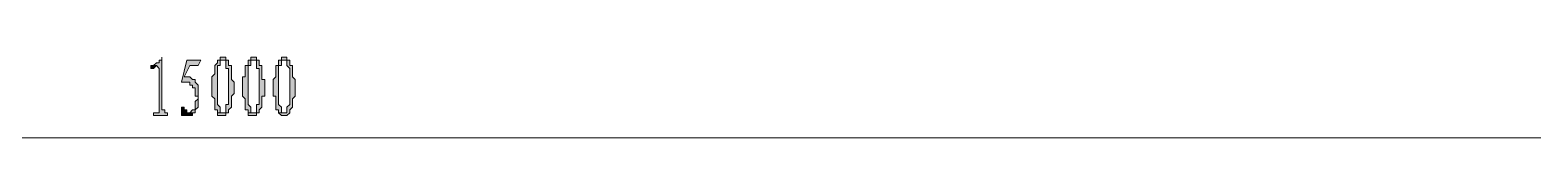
# Model space of a CAD drawing. Header units: millimetres. Extents: x 6 to 291, y 4 to 206.
# Drawn here: x 181.08 to 203.99, y 28.74 to 29.97 of the extents above; entities that cross this region are included whole.
import ezdxf

# ---------------------------------------------------------------- set-up
doc = ezdxf.new("R2010")
doc.units = ezdxf.units.MM
doc.layers.add('C00-00-00', color=7, linetype='Continuous')

msp = doc.modelspace()

# ---------------------------------------------------------------- hatches: boundary and pattern name
at = {"layer": 'C00-00-00'}
h = msp.add_hatch(color=256, dxfattribs=at)
h.dxf.hatch_style = 2
h.paths.add_polyline_path([(182.922329, 29.844997), (182.922329, 29.802663), (182.964663, 29.802663), (183.006996, 29.844997)])
h = msp.add_hatch(color=256, dxfattribs=at)
h.dxf.hatch_style = 2
h.paths.add_polyline_path([(183.091667, 29.972008), (183.091667, 29.929674), (183.049333, 29.929674), (183.049333, 29.887341), (183.007, 29.887341), (182.964667, 29.845008), (182.922333, 29.845008), (183.007, 29.845008), (183.049333, 29.802674), (183.049333, 29.167674), (183.049333, 29.125341), (183.007, 29.125341), (182.964667, 29.125341), (182.964667, 29.083008), (183.176333, 29.083008), (183.176333, 29.125341), (183.134, 29.125341), (183.134, 29.167674), (183.091667, 29.167674)])
h = msp.add_hatch(color=256, dxfattribs=at)
h.dxf.hatch_style = 2
h.paths.add_polyline_path([(183.684331, 29.929665), (183.472664, 29.929665), (183.387997, 29.590999), (183.472664, 29.590999), (183.514997, 29.590999), (183.514997, 29.548665), (183.557331, 29.548665), (183.557331, 29.506332), (183.599664, 29.506332), (183.599664, 29.463999), (183.599664, 29.379332), (183.641997, 29.379332), (183.641997, 29.336999), (183.599664, 29.294665), (183.599664, 29.252332), (183.599664, 29.209999), (183.599664, 29.167665), (183.557331, 29.167665), (183.514997, 29.125332), (183.472664, 29.125332), (183.599664, 29.125332), (183.599664, 29.167665), (183.641997, 29.209999), (183.641997, 29.252332), (183.641997, 29.506332), (183.641997, 29.548665), (183.599664, 29.590999), (183.599664, 29.633332), (183.557331, 29.633332), (183.514997, 29.675665), (183.472664, 29.675665), (183.430331, 29.675665), (183.514997, 29.844999), (183.641997, 29.844999)])
h = msp.add_hatch(color=256, dxfattribs=at)
h.dxf.hatch_style = 2
h.paths.add_polyline_path([(183.938337, 29.929665), (183.938337, 29.887332), (183.896003, 29.844999), (183.896003, 29.802665), (183.896003, 29.717999), (183.85367, 29.675665), (183.85367, 29.379332), (183.896003, 29.336999), (183.896003, 29.294665), (183.896003, 29.252332), (183.896003, 29.209999), (183.896003, 29.167665), (183.938337, 29.167665), (183.938337, 29.125332), (184.023003, 29.125332), (183.98067, 29.125332), (183.98067, 29.167665), (183.98067, 29.209999), (183.938337, 29.252332), (183.938337, 29.336999), (183.938337, 29.717999), (183.938337, 29.760332), (183.938337, 29.844999), (183.98067, 29.844999), (183.98067, 29.887332), (183.98067, 29.929665), (184.023003, 29.929665)])
h = msp.add_hatch(color=256, dxfattribs=at)
h.dxf.hatch_style = 2
h.paths.add_polyline_path([(184.023005, 29.972008), (183.980672, 29.972008), (183.980672, 29.929674), (183.938339, 29.929674), (184.023005, 29.929674), (184.065339, 29.929674), (184.065339, 29.887341), (184.065339, 29.802674), (184.107672, 29.802674), (184.107672, 29.506341), (184.107672, 29.252341), (184.065339, 29.252341), (184.065339, 29.167674), (184.065339, 29.125341), (184.023005, 29.125341), (183.938339, 29.125341), (183.938339, 29.083008), (183.980672, 29.083008), (184.065339, 29.083008), (184.065339, 29.125341), (184.107672, 29.125341), (184.107672, 29.167674), (184.150005, 29.210008), (184.150005, 29.252341), (184.150005, 29.294674), (184.150005, 29.379341), (184.192339, 29.421674), (184.192339, 29.591008), (184.150005, 29.633341), (184.150005, 29.760341), (184.150005, 29.845008), (184.107672, 29.845008), (184.107672, 29.887341), (184.107672, 29.929674), (184.065339, 29.929674), (184.065339, 29.972008)])
h = msp.add_hatch(color=256, dxfattribs=at)
h.dxf.hatch_style = 2
h.paths.add_polyline_path([(184.404006, 29.929665), (184.404006, 29.887332), (184.404006, 29.844999), (184.361672, 29.844999), (184.361672, 29.802665), (184.361672, 29.675665), (184.319339, 29.675665), (184.319339, 29.379332), (184.361672, 29.336999), (184.361672, 29.294665), (184.361672, 29.252332), (184.361672, 29.209999), (184.361672, 29.167665), (184.404006, 29.167665), (184.404006, 29.125332), (184.488672, 29.125332), (184.446339, 29.125332), (184.446339, 29.167665), (184.446339, 29.209999), (184.404006, 29.252332), (184.404006, 29.336999), (184.404006, 29.379332), (184.404006, 29.675665), (184.404006, 29.717999), (184.404006, 29.844999), (184.446339, 29.844999), (184.446339, 29.887332), (184.446339, 29.929665), (184.488672, 29.929665)])
h = msp.add_hatch(color=256, dxfattribs=at)
h.dxf.hatch_style = 2
h.paths.add_polyline_path([(184.488674, 29.972008), (184.446341, 29.972008), (184.446341, 29.929674), (184.404008, 29.929674), (184.488674, 29.929674), (184.531008, 29.929674), (184.531008, 29.887341), (184.531008, 29.802674), (184.573341, 29.802674), (184.573341, 29.506341), (184.573341, 29.252341), (184.531008, 29.252341), (184.531008, 29.167674), (184.531008, 29.125341), (184.488674, 29.125341), (184.404008, 29.125341), (184.404008, 29.083008), (184.446341, 29.083008), (184.531008, 29.083008), (184.531008, 29.125341), (184.573341, 29.125341), (184.573341, 29.167674), (184.615674, 29.210008), (184.615674, 29.252341), (184.615674, 29.379341), (184.658008, 29.379341), (184.658008, 29.633341), (184.615674, 29.633341), (184.615674, 29.760341), (184.615674, 29.802674), (184.615674, 29.845008), (184.573341, 29.845008), (184.573341, 29.887341), (184.573341, 29.929674), (184.531008, 29.929674), (184.531008, 29.972008)])
h = msp.add_hatch(color=256, dxfattribs=at)
h.dxf.hatch_style = 2
h.paths.add_polyline_path([(184.869659, 29.929665), (184.869659, 29.887332), (184.869659, 29.844999), (184.827326, 29.844999), (184.827326, 29.802665), (184.827326, 29.675665), (184.784992, 29.633332), (184.784992, 29.379332), (184.827326, 29.379332), (184.827326, 29.294665), (184.827326, 29.252332), (184.827326, 29.167665), (184.869659, 29.167665), (184.869659, 29.125332), (184.954326, 29.125332), (184.911992, 29.125332), (184.911992, 29.167665), (184.911992, 29.209999), (184.869659, 29.252332), (184.869659, 29.379332), (184.869659, 29.675665), (184.869659, 29.844999), (184.911992, 29.844999), (184.911992, 29.887332), (184.911992, 29.929665), (184.954326, 29.929665)])
h = msp.add_hatch(color=256, dxfattribs=at)
h.dxf.hatch_style = 2
h.paths.add_polyline_path([(184.954328, 29.972008), (184.911994, 29.972008), (184.911994, 29.929674), (184.869661, 29.929674), (184.954328, 29.929674), (184.996661, 29.929674), (184.996661, 29.887341), (184.996661, 29.845008), (185.038994, 29.802674), (185.038994, 29.633341), (185.038994, 29.591008), (185.038994, 29.506341), (185.038994, 29.379341), (185.038994, 29.252341), (184.996661, 29.210008), (184.996661, 29.167674), (184.996661, 29.125341), (184.954328, 29.125341), (184.869661, 29.125341), (184.911994, 29.083008), (184.996661, 29.083008), (185.038994, 29.125341), (185.038994, 29.167674), (185.081328, 29.210008), (185.081328, 29.252341), (185.081328, 29.337008), (185.123661, 29.379341), (185.123661, 29.633341), (185.081328, 29.675674), (185.081328, 29.760341), (185.081328, 29.802674), (185.081328, 29.845008), (185.038994, 29.845008), (185.038994, 29.887341), (185.038994, 29.929674), (184.996661, 29.929674), (184.996661, 29.972008)])
h = msp.add_hatch(color=256, dxfattribs=at)
h.dxf.hatch_style = 2
h.paths.add_polyline_path([(183.430341, 29.210006), (183.388008, 29.210006), (183.388008, 29.167673), (183.388008, 29.12534), (183.388008, 29.083006), (183.430341, 29.083006), (183.515008, 29.083006), (183.557341, 29.083006), (183.557341, 29.12534), (183.599674, 29.12534), (183.472674, 29.12534), (183.472674, 29.167673), (183.430341, 29.167673)])

# ---------------------------------------------------------------- linework, layer by layer
at = {"layer": 'C00-00-00', "lineweight": 13}
for points in [[(182.922329, 29.844997), (182.922329, 29.802663), (182.964663, 29.802663), (183.006996, 29.844997)], [(183.091667, 29.972008), (183.091667, 29.929674), (183.049333, 29.929674), (183.049333, 29.887341), (183.007, 29.887341), (182.964667, 29.845008), (182.922333, 29.845008), (183.007, 29.845008), (183.049333, 29.802674), (183.049333, 29.167674), (183.049333, 29.125341), (183.007, 29.125341), (182.964667, 29.125341), (182.964667, 29.083008), (183.176333, 29.083008), (183.176333, 29.125341), (183.134, 29.125341), (183.134, 29.167674), (183.091667, 29.167674)], [(183.684331, 29.929665), (183.472664, 29.929665), (183.387997, 29.590999), (183.472664, 29.590999), (183.514997, 29.590999), (183.514997, 29.548665), (183.557331, 29.548665), (183.557331, 29.506332), (183.599664, 29.506332), (183.599664, 29.463999), (183.599664, 29.379332), (183.641997, 29.379332), (183.641997, 29.336999), (183.599664, 29.294665), (183.599664, 29.252332), (183.599664, 29.209999), (183.599664, 29.167665), (183.557331, 29.167665), (183.514997, 29.125332), (183.472664, 29.125332), (183.599664, 29.125332), (183.599664, 29.167665), (183.641997, 29.209999), (183.641997, 29.252332), (183.641997, 29.506332), (183.641997, 29.548665), (183.599664, 29.590999), (183.599664, 29.633332), (183.557331, 29.633332), (183.514997, 29.675665), (183.472664, 29.675665), (183.430331, 29.675665), (183.514997, 29.844999), (183.641997, 29.844999)], [(183.938337, 29.929665), (183.938337, 29.887332), (183.896003, 29.844999), (183.896003, 29.802665), (183.896003, 29.717999), (183.85367, 29.675665), (183.85367, 29.379332), (183.896003, 29.336999), (183.896003, 29.294665), (183.896003, 29.252332), (183.896003, 29.209999), (183.896003, 29.167665), (183.938337, 29.167665), (183.938337, 29.125332), (184.023003, 29.125332), (183.98067, 29.125332), (183.98067, 29.167665), (183.98067, 29.209999), (183.938337, 29.252332), (183.938337, 29.336999), (183.938337, 29.717999), (183.938337, 29.760332), (183.938337, 29.844999), (183.98067, 29.844999), (183.98067, 29.887332), (183.98067, 29.929665), (184.023003, 29.929665)], [(184.023005, 29.972008), (183.980672, 29.972008), (183.980672, 29.929674), (183.938339, 29.929674), (184.023005, 29.929674), (184.065339, 29.929674), (184.065339, 29.887341), (184.065339, 29.802674), (184.107672, 29.802674), (184.107672, 29.506341), (184.107672, 29.252341), (184.065339, 29.252341), (184.065339, 29.167674), (184.065339, 29.125341), (184.023005, 29.125341), (183.938339, 29.125341), (183.938339, 29.083008), (183.980672, 29.083008), (184.065339, 29.083008), (184.065339, 29.125341), (184.107672, 29.125341), (184.107672, 29.167674), (184.150005, 29.210008), (184.150005, 29.252341), (184.150005, 29.294674), (184.150005, 29.379341), (184.192339, 29.421674), (184.192339, 29.591008), (184.150005, 29.633341), (184.150005, 29.760341), (184.150005, 29.845008), (184.107672, 29.845008), (184.107672, 29.887341), (184.107672, 29.929674), (184.065339, 29.929674), (184.065339, 29.972008)], [(184.404006, 29.929665), (184.404006, 29.887332), (184.404006, 29.844999), (184.361672, 29.844999), (184.361672, 29.802665), (184.361672, 29.675665), (184.319339, 29.675665), (184.319339, 29.379332), (184.361672, 29.336999), (184.361672, 29.294665), (184.361672, 29.252332), (184.361672, 29.209999), (184.361672, 29.167665), (184.404006, 29.167665), (184.404006, 29.125332), (184.488672, 29.125332), (184.446339, 29.125332), (184.446339, 29.167665), (184.446339, 29.209999), (184.404006, 29.252332), (184.404006, 29.336999), (184.404006, 29.379332), (184.404006, 29.675665), (184.404006, 29.717999), (184.404006, 29.844999), (184.446339, 29.844999), (184.446339, 29.887332), (184.446339, 29.929665), (184.488672, 29.929665)], [(184.488674, 29.972008), (184.446341, 29.972008), (184.446341, 29.929674), (184.404008, 29.929674), (184.488674, 29.929674), (184.531008, 29.929674), (184.531008, 29.887341), (184.531008, 29.802674), (184.573341, 29.802674), (184.573341, 29.506341), (184.573341, 29.252341), (184.531008, 29.252341), (184.531008, 29.167674), (184.531008, 29.125341), (184.488674, 29.125341), (184.404008, 29.125341), (184.404008, 29.083008), (184.446341, 29.083008), (184.531008, 29.083008), (184.531008, 29.125341), (184.573341, 29.125341), (184.573341, 29.167674), (184.615674, 29.210008), (184.615674, 29.252341), (184.615674, 29.379341), (184.658008, 29.379341), (184.658008, 29.633341), (184.615674, 29.633341), (184.615674, 29.760341), (184.615674, 29.802674), (184.615674, 29.845008), (184.573341, 29.845008), (184.573341, 29.887341), (184.573341, 29.929674), (184.531008, 29.929674), (184.531008, 29.972008)], [(184.869659, 29.929665), (184.869659, 29.887332), (184.869659, 29.844999), (184.827326, 29.844999), (184.827326, 29.802665), (184.827326, 29.675665), (184.784992, 29.633332), (184.784992, 29.379332), (184.827326, 29.379332), (184.827326, 29.294665), (184.827326, 29.252332), (184.827326, 29.167665), (184.869659, 29.167665), (184.869659, 29.125332), (184.954326, 29.125332), (184.911992, 29.125332), (184.911992, 29.167665), (184.911992, 29.209999), (184.869659, 29.252332), (184.869659, 29.379332), (184.869659, 29.675665), (184.869659, 29.844999), (184.911992, 29.844999), (184.911992, 29.887332), (184.911992, 29.929665), (184.954326, 29.929665)], [(184.954328, 29.972008), (184.911994, 29.972008), (184.911994, 29.929674), (184.869661, 29.929674), (184.954328, 29.929674), (184.996661, 29.929674), (184.996661, 29.887341), (184.996661, 29.845008), (185.038994, 29.802674), (185.038994, 29.633341), (185.038994, 29.591008), (185.038994, 29.506341), (185.038994, 29.379341), (185.038994, 29.252341), (184.996661, 29.210008), (184.996661, 29.167674), (184.996661, 29.125341), (184.954328, 29.125341), (184.869661, 29.125341), (184.911994, 29.083008), (184.996661, 29.083008), (185.038994, 29.125341), (185.038994, 29.167674), (185.081328, 29.210008), (185.081328, 29.252341), (185.081328, 29.337008), (185.123661, 29.379341), (185.123661, 29.633341), (185.081328, 29.675674), (185.081328, 29.760341), (185.081328, 29.802674), (185.081328, 29.845008), (185.038994, 29.845008), (185.038994, 29.887341), (185.038994, 29.929674), (184.996661, 29.929674), (184.996661, 29.972008)], [(183.430341, 29.210006), (183.388008, 29.210006), (183.388008, 29.167673), (183.388008, 29.12534), (183.388008, 29.083006), (183.430341, 29.083006), (183.515008, 29.083006), (183.557341, 29.083006), (183.557341, 29.12534), (183.599674, 29.12534), (183.472674, 29.12534), (183.472674, 29.167673), (183.430341, 29.167673)]]:
    msp.add_lwpolyline(points, close=True, dxfattribs=at)
at = {"layer": 'C00-00-00', "lineweight": 5}
msp.add_lwpolyline([(255.524003, 28.744337), (112.564334, 28.744337)], dxfattribs=at)

doc.saveas('drawing.dxf')
